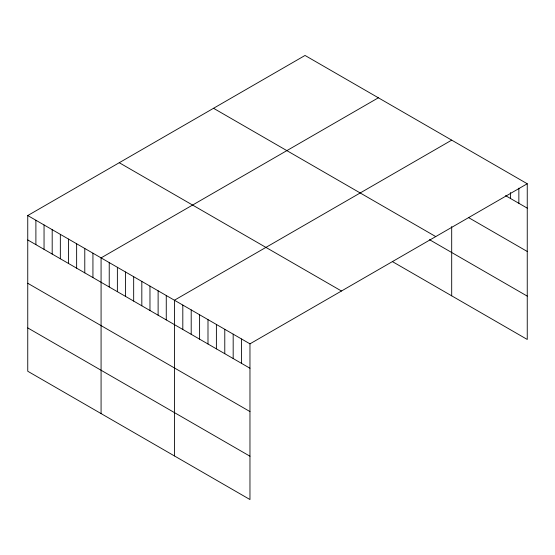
<?xml version="1.0" encoding="UTF-8"?>
<svg xmlns="http://www.w3.org/2000/svg" width="555" height="555" viewBox="0 0 555 555"><rect width="100%" height="100%" fill="white"/><g stroke="black" fill="none" stroke-linecap="round" stroke-linejoin="round"><path stroke-width="0.83" d="M27.75 215.548L249.965 343.843L249.965 499.542L27.75 371.246L27.75 215.548L305.035 55.458L527.25 183.754L527.25 339.452L392.44 261.62M378.364 97.798L101.079 257.888L101.079 413.579M451.694 140.137L174.416 300.227L174.416 455.919M249.965 343.843L527.25 183.754M505.563 195.631L527.25 208.146M468.489 217.553L527.25 251.477M213.529 108.287L435.744 236.583M429.473 239.67L527.25 296.12M119.256 162.719L341.471 291.014M27.75 239.94L249.965 368.236M27.75 283.272L249.965 411.567M27.75 327.915L249.965 456.21M518.856 188.159L518.856 203.303M510.461 192.571L510.461 198.454M451.694 226.53L451.694 295.829M241.571 339.001L241.571 363.393M233.176 334.152L233.176 358.544M224.782 329.302L224.782 353.695M216.388 324.46L216.388 348.852M207.993 319.611L207.993 344.003M199.599 314.761L199.599 339.161M191.204 309.919L191.204 334.311M182.81 305.07L182.81 329.462M166.264 295.517L166.264 319.916M158.119 290.813L158.119 315.212M149.968 286.109L149.968 310.502M141.823 281.406L141.823 305.798M133.672 276.702L133.672 301.094M125.527 271.999L125.527 296.391M117.376 267.295L117.376 291.687M109.231 262.591L109.231 286.984M92.935 253.184L92.935 277.576M84.783 248.48L84.783 272.873M76.639 243.777L76.639 268.169M68.487 239.073L68.487 263.465M60.342 234.363L60.342 258.762M52.191 229.659L52.191 254.058M44.046 224.955L44.046 249.348M35.895 220.252L35.895 244.644"/></g></svg>
